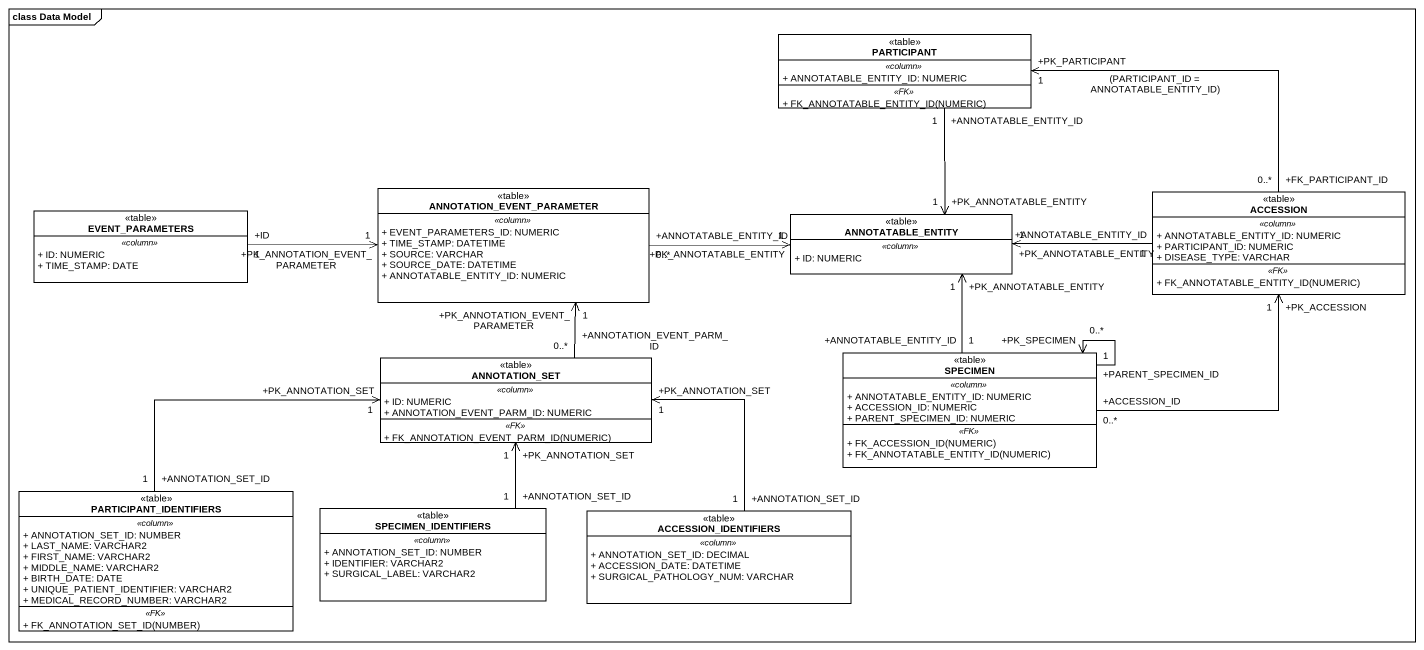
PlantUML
@startuml
mainframe class Data Model
hide circle
hide empty members
skinparam classAttributeIconSize 0
class "PARTICIPANT" as PARTICIPANT_ <<table>> {
  .. <<column>> ..
  + ANNOTATABLE_ENTITY_ID: NUMERIC
  .. <<FK>> ..
  + FK_ANNOTATABLE_ENTITY_ID(NUMERIC)
}
class EVENT_PARAMETERS <<table>> {
  .. <<column>> ..
  + ID: NUMERIC
  + TIME_STAMP: DATE
}
class ANNOTATION_EVENT_PARAMETER <<table>> {
  .. <<column>> ..
  + EVENT_PARAMETERS_ID: NUMERIC
  + TIME_STAMP: DATETIME
  + SOURCE: VARCHAR
  + SOURCE_DATE: DATETIME
  + ANNOTATABLE_ENTITY_ID: NUMERIC
}
class ANNOTATABLE_ENTITY <<table>> {
  .. <<column>> ..
  + ID: NUMERIC
}
class ACCESSION <<table>> {
  .. <<column>> ..
  + ANNOTATABLE_ENTITY_ID: NUMERIC
  + PARTICIPANT_ID: NUMERIC
  + DISEASE_TYPE: VARCHAR
  .. <<FK>> ..
  + FK_ANNOTATABLE_ENTITY_ID(NUMERIC)
}
class ANNOTATION_SET <<table>> {
  .. <<column>> ..
  + ID: NUMERIC
  + ANNOTATION_EVENT_PARM_ID: NUMERIC
  .. <<FK>> ..
  + FK_ANNOTATION_EVENT_PARM_ID(NUMERIC)
}
class SPECIMEN <<table>> {
  .. <<column>> ..
  + ANNOTATABLE_ENTITY_ID: NUMERIC
  + ACCESSION_ID: NUMERIC
  + PARENT_SPECIMEN_ID: NUMERIC
  .. <<FK>> ..
  + FK_ACCESSION_ID(NUMERIC)
  + FK_ANNOTATABLE_ENTITY_ID(NUMERIC)
}
class PARTICIPANT_IDENTIFIERS <<table>> {
  .. <<column>> ..
  + ANNOTATION_SET_ID: NUMBER
  + LAST_NAME: VARCHAR2
  + FIRST_NAME: VARCHAR2
  + MIDDLE_NAME: VARCHAR2
  + BIRTH_DATE: DATE
  + UNIQUE_PATIENT_IDENTIFIER: VARCHAR2
  + MEDICAL_RECORD_NUMBER: VARCHAR2
  .. <<FK>> ..
  + FK_ANNOTATION_SET_ID(NUMBER)
}
class SPECIMEN_IDENTIFIERS <<table>> {
  .. <<column>> ..
  + ANNOTATION_SET_ID: NUMBER
  + IDENTIFIER: VARCHAR2
  + SURGICAL_LABEL: VARCHAR2
}
class ACCESSION_IDENTIFIERS <<table>> {
  .. <<column>> ..
  + ANNOTATION_SET_ID: DECIMAL
  + ACCESSION_DATE: DATETIME
  + SURGICAL_PATHOLOGY_NUM: VARCHAR
}
PARTICIPANT_ "+ANNOTATABLE_ENTITY_ID\n1" --> "+PK_ANNOTATABLE_ENTITY\n1" ANNOTATABLE_ENTITY
EVENT_PARAMETERS "+ID\n1" -right-> "+PK_ANNOTATION_EVENT_PARAMETER\n1" ANNOTATION_EVENT_PARAMETER
ANNOTATION_EVENT_PARAMETER "+ANNOTATABLE_ENTITY_ID\n0..*" -right-> "+PK_ANNOTATABLE_ENTITY\n1" ANNOTATABLE_ENTITY
ACCESSION "+FK_PARTICIPANT_ID\n0..*" -left-> "+PK_PARTICIPANT\n1" PARTICIPANT_ : (PARTICIPANT_ID = ANNOTATABLE_ENTITY_ID)
ACCESSION "+ANNOTATABLE_ENTITY_ID\n1" -left-> "+PK_ANNOTATABLE_ENTITY\n1" ANNOTATABLE_ENTITY
ANNOTATION_SET "+ANNOTATION_EVENT_PARM_ID\n0..*" -up-> "+PK_ANNOTATION_EVENT_PARAMETER\n1" ANNOTATION_EVENT_PARAMETER
SPECIMEN "+ANNOTATABLE_ENTITY_ID\n1" -up-> "+PK_ANNOTATABLE_ENTITY\n1" ANNOTATABLE_ENTITY
SPECIMEN "+ACCESSION_ID\n0..*" -right-> "+PK_ACCESSION\n1" ACCESSION
SPECIMEN "+PARENT_SPECIMEN_ID\n1" --> "+PK_SPECIMEN\n0..*" SPECIMEN
PARTICIPANT_IDENTIFIERS "+ANNOTATION_SET_ID\n1" -right-> "+PK_ANNOTATION_SET\n1" ANNOTATION_SET
SPECIMEN_IDENTIFIERS "+ANNOTATION_SET_ID\n1" -up-> "+PK_ANNOTATION_SET\n1" ANNOTATION_SET
ACCESSION_IDENTIFIERS "+ANNOTATION_SET_ID\n1" -up-> "+PK_ANNOTATION_SET\n1" ANNOTATION_SET
@enduml
